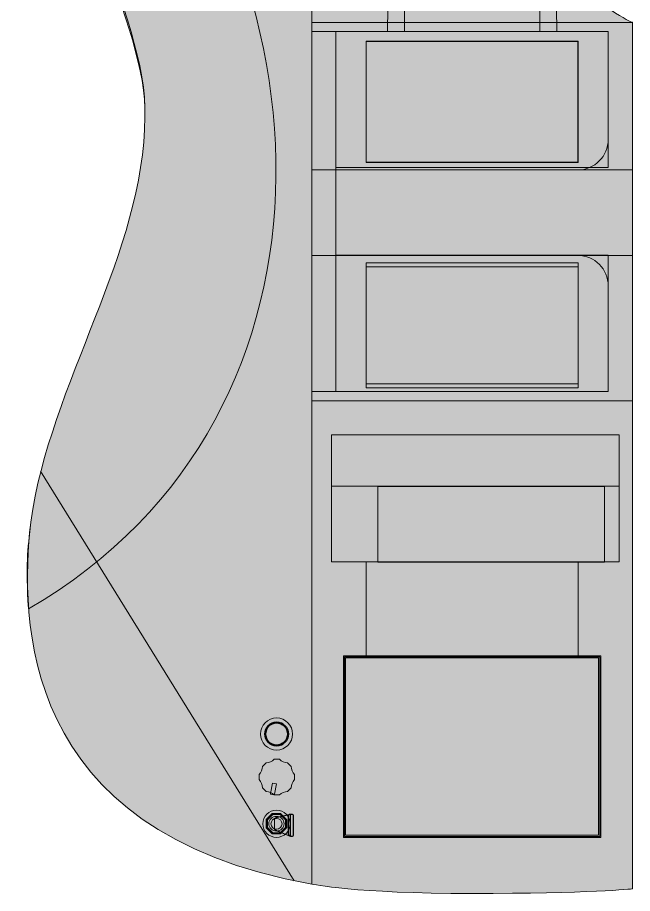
# Model space of a CAD drawing. Header units: millimetres. Extents: x -1358 to 1584, y -714 to 655.
# Drawn here: x 1333.2 to 1471.5, y 9 to 206 of the extents above; entities that cross this region are included whole.
import ezdxf

# ---------------------------------------------------------------- set-up
doc = ezdxf.new("R2010")
doc.units = ezdxf.units.MM
doc.header["$MEASUREMENT"] = 0
doc.layers.add('finished guitar', color=7, linetype='Continuous')

# ---------------------------------------------------------------- blocks, each defined once
blk = doc.blocks.new('block 4')
at = {"layer": 'finished guitar', "true_color": 0xf23005}
h = blk.add_hatch(color=20, dxfattribs=at)
h.dxf.hatch_style = 2
edge = h.paths.add_edge_path()
edge.add_spline(control_points=[(1418.42, 269.93), (1418.42, 269.93), (1446.48, 269.93), (1452.49, 269.93), (1452.49, 265.9), (1452.49, 245.03), (1452.49, 235.1), (1452.49, 225.17), (1456.5, 219.22), (1458.82, 215.87), (1462.89, 208.57), (1471.52, 204.87), (1471.52, 204.87), (1471.52, 204.87), (1471.52, 10.06), (1471.52, 10.06), (1471.52, 10.06), (1461.88, 9.02), (1435.4, 9.02), (1408.91, 9.02), (1399.39, 11.13), (1399.39, 11.13), (1399.39, 11.13), (1399.39, 235.2), (1399.39, 235.2), (1399.39, 235.2), (1404.72, 234.82), (1411.12, 240.32), (1414.02, 242.92), (1417.03, 247.51), (1418.42, 249.91), (1418.42, 254.02), (1418.42, 269.93), (1418.42, 269.93)], knot_values=[0, 0, 0, 0, 1, 1, 1, 2, 2, 2, 3, 3, 3, 4, 4, 4, 5, 5, 5, 6, 6, 6, 7, 7, 7, 8, 8, 8, 9, 9, 9, 10, 10, 10, 11, 11, 11, 11], degree=3, periodic=1)
at = {"layer": 'finished guitar', "lineweight": 0}
blk.add_open_spline([(1418.42, 269.93), (1418.42, 269.93), (1446.48, 269.93), (1452.49, 269.93), (1452.49, 265.9), (1452.49, 245.03), (1452.49, 235.1), (1452.49, 225.17), (1456.5, 219.22), (1458.82, 215.87), (1462.89, 208.57), (1471.52, 204.87), (1471.52, 204.87), (1471.52, 204.87), (1471.52, 10.06), (1471.52, 10.06), (1471.52, 10.06), (1461.88, 9.02), (1435.4, 9.02), (1408.91, 9.02), (1399.39, 11.13), (1399.39, 11.13), (1399.39, 11.13), (1399.39, 235.2), (1399.39, 235.2), (1399.39, 235.2), (1404.72, 234.82), (1411.12, 240.32), (1414.02, 242.92), (1417.03, 247.51), (1418.42, 249.91), (1418.42, 254.02), (1418.42, 269.93), (1418.42, 269.93)], degree=3, knots=[0, 0, 0, 0, 1, 1, 1, 2, 2, 2, 3, 3, 3, 4, 4, 4, 5, 5, 5, 6, 6, 6, 7, 7, 7, 8, 8, 8, 9, 9, 9, 10, 10, 10, 11, 11, 11, 11], dxfattribs=at)
blk = doc.blocks.new('block 5')
at = {"layer": 'finished guitar', "true_color": 0x6f0ead}
h = blk.add_hatch(color=204, dxfattribs=at)
h.dxf.hatch_style = 2
h.paths.add_polyline_path([(1420.22, 202.8), (1420.22, 254.55), (1450.68, 254.55), (1450.68, 202.8)])
at = {"layer": 'finished guitar', "lineweight": 0}
blk.add_lwpolyline([(1420.22, 202.8), (1420.22, 254.55), (1450.68, 254.55), (1450.68, 202.8), (1420.22, 202.8)], dxfattribs=at)
blk = doc.blocks.new('block 8')
at = {"layer": 'finished guitar', "true_color": 0xffffff}
blk.add_hatch(color=7, dxfattribs=at).paths.add_polyline_path([(1403.85, 112.14), (1403.85, 100.57), (1468.49, 100.57), (1468.49, 112.14)])
at = {"layer": 'finished guitar', "lineweight": 0}
blk.add_lwpolyline([(1403.85, 112.14), (1403.85, 100.57), (1468.49, 100.57), (1468.49, 112.14), (1403.85, 112.14)], dxfattribs=at)
blk = doc.blocks.new('block 7')
at = {"layer": 'finished guitar'}
blk.add_blockref('block 8', (0, 0), dxfattribs=at)
blk = doc.blocks.new('block 6')
at = {"layer": 'finished guitar', "true_color": 0x000033}
for points in [[(1468.49, 83.56), (1403.85, 83.56), (1403.85, 112.14), (1468.49, 112.14)], [(1411.64, 62.47), (1411.64, 83.56), (1459.27, 83.56), (1459.27, 62.47)]]:
    blk.add_hatch(color=178, dxfattribs=at).paths.add_polyline_path(points)
at = {"layer": 'finished guitar', "true_color": 0x000000}
blk.add_hatch(color=178, dxfattribs=at).paths.add_polyline_path([(1414.21, 100.5), (1465.24, 100.5), (1465.24, 83.49), (1414.21, 83.49)])
at = {"layer": 'finished guitar', "lineweight": 0}
for points in [[(1468.49, 83.56), (1403.85, 83.56), (1403.85, 112.14), (1468.49, 112.14), (1468.49, 83.56)], [(1414.21, 100.5), (1465.24, 100.5), (1465.24, 83.49), (1414.21, 83.49), (1414.21, 100.5)], [(1411.64, 62.47), (1411.64, 83.56), (1459.27, 83.56), (1459.27, 62.47), (1411.64, 62.47)]]:
    blk.add_lwpolyline(points, dxfattribs=at)
at = {"layer": 'finished guitar'}
blk.add_blockref('block 7', (0, 0), dxfattribs=at)
blk = doc.blocks.new('block 3')
at = {"layer": 'finished guitar', "true_color": 0xa81b04}
h = blk.add_hatch(color=24, dxfattribs=at)
h.dxf.hatch_style = 2
h.paths.add_polyline_path([(1399.39, 119.83), (1471.52, 119.83), (1471.52, 204.87), (1399.39, 204.87)])
at = {"layer": 'finished guitar', "lineweight": 0}
blk.add_lwpolyline([(1399.39, 119.83), (1471.52, 119.83), (1471.52, 204.87), (1399.39, 204.87), (1399.39, 119.83)], dxfattribs=at)
at = {"layer": 'finished guitar'}
for name in ['block 4', 'block 5', 'block 6']:
    blk.add_blockref(name, (0, 0), dxfattribs=at)
blk = doc.blocks.new('block 11')
at = {"layer": 'finished guitar', "true_color": 0xffffff}
blk.add_hatch(color=7, dxfattribs=at).paths.add_polyline_path([(1449.75, 536.1), (1421.17, 536.1), (1416.4, 202.8), (1454.51, 202.8)])
at = {"layer": 'finished guitar', "lineweight": 0}
blk.add_lwpolyline([(1449.75, 536.1), (1421.17, 536.1), (1416.4, 202.8), (1454.51, 202.8), (1449.75, 536.1)], dxfattribs=at)
blk = doc.blocks.new('block 10')
at = {"layer": 'finished guitar'}
blk.add_blockref('block 11', (0, 0), dxfattribs=at)
blk = doc.blocks.new('block 9')
at = {"layer": 'finished guitar'}
blk.add_blockref('block 10', (0, 0), dxfattribs=at)
blk = doc.blocks.new('block 39')
at = {"layer": 'finished guitar', "true_color": 0x031ca6}
h = blk.add_hatch(color=164, dxfattribs=at)
edge = h.paths.add_edge_path()
edge.add_spline(control_points=[(1363.07, 297.11), (1362.99, 301.19), (1363.4, 307.17), (1361.8, 307.23), (1354.19, 302.61), (1350.7, 296.53), (1346.75, 282.93), (1337.66, 241.02), (1363.09, 206.2), (1361.83, 183.62), (1361.8, 153.22), (1340.47, 123.69), (1336.17, 92.52), (1333.88, 70.83), (1333.2, 22.9), (1399.39, 11.13), (1399.39, 11.13), (1399.39, 235.2), (1399.39, 235.2), (1383.29, 235.2), (1364.15, 252.54), (1363.07, 297.11)], knot_values=[0, 0, 0, 0, 1, 1, 1, 2, 2, 2, 3, 3, 3, 4, 4, 4, 5, 5, 5, 6, 6, 6, 7, 7, 7, 7], degree=3, periodic=1)
at = {"layer": 'finished guitar', "lineweight": 0}
blk.add_open_spline([(1363.07, 297.11), (1362.99, 301.19), (1363.4, 307.17), (1361.8, 307.23), (1354.19, 302.61), (1350.7, 296.53), (1346.75, 282.93), (1337.66, 241.02), (1363.09, 206.2), (1361.83, 183.62), (1361.8, 153.22), (1340.47, 123.69), (1336.17, 92.52), (1333.88, 70.83), (1333.2, 22.9), (1399.39, 11.13), (1399.39, 11.13), (1399.39, 235.2), (1399.39, 235.2), (1383.29, 235.2), (1364.15, 252.54), (1363.07, 297.11)], degree=3, knots=[0, 0, 0, 0, 1, 1, 1, 2, 2, 2, 3, 3, 3, 4, 4, 4, 5, 5, 5, 6, 6, 6, 7, 7, 7, 7], dxfattribs=at)
blk = doc.blocks.new('block 38')
at = {"layer": 'finished guitar'}
blk.add_blockref('block 39', (0, 0), dxfattribs=at)
blk = doc.blocks.new('block 42')
at = {"layer": 'finished guitar', "true_color": 0x031ca6}
h = blk.add_hatch(color=164, dxfattribs=at)
edge = h.paths.add_edge_path()
edge.add_spline(control_points=[(1466.07, 121.87), (1466.07, 121.87), (1404.83, 121.87), (1404.83, 121.87), (1404.83, 121.87), (1404.83, 152.49), (1404.83, 152.49), (1404.83, 152.49), (1459.22, 152.49), (1459.22, 152.49), (1463.01, 152.49), (1466.07, 149.42), (1466.07, 145.64), (1466.07, 145.64), (1466.07, 121.87), (1466.07, 121.87)], knot_values=[0, 0, 0, 0, 1, 1, 1, 2, 2, 2, 3, 3, 3, 4, 4, 4, 5, 5, 5, 5], degree=3, periodic=1)
at = {"layer": 'finished guitar', "true_color": 0xe5c507}
blk.add_hatch(color=52, dxfattribs=at).paths.add_polyline_path([(1411.64, 149.9), (1459.27, 149.9), (1459.27, 122.69), (1411.64, 122.69)])
at = {"layer": 'finished guitar', "lineweight": 0}
blk.add_lwpolyline([(1411.64, 149.9), (1459.27, 149.9), (1459.27, 122.69), (1411.64, 122.69), (1411.64, 149.9)], dxfattribs=at)
blk.add_open_spline([(1466.07, 121.87), (1466.07, 121.87), (1404.83, 121.87), (1404.83, 121.87), (1404.83, 121.87), (1404.83, 152.49), (1404.83, 152.49), (1404.83, 152.49), (1459.22, 152.49), (1459.22, 152.49), (1463.01, 152.49), (1466.07, 149.42), (1466.07, 145.64), (1466.07, 145.64), (1466.07, 121.87), (1466.07, 121.87)], degree=3, knots=[0, 0, 0, 0, 1, 1, 1, 2, 2, 2, 3, 3, 3, 4, 4, 4, 5, 5, 5, 5], dxfattribs=at)
blk = doc.blocks.new('block 43')
at = {"layer": 'finished guitar', "true_color": 0x031ca6}
h = blk.add_hatch(color=164, dxfattribs=at)
edge = h.paths.add_edge_path()
edge.add_spline(control_points=[(1459.17, 171.7), (1459.17, 171.7), (1404.83, 171.7), (1404.83, 171.7), (1404.83, 171.7), (1404.83, 202.8), (1404.83, 202.8), (1404.83, 202.8), (1466.07, 202.8), (1466.07, 202.8), (1466.07, 202.8), (1466.07, 178.6), (1466.07, 178.6), (1466.07, 174.79), (1462.98, 171.7), (1459.17, 171.7)], knot_values=[0, 0, 0, 0, 1, 1, 1, 2, 2, 2, 3, 3, 3, 4, 4, 4, 5, 5, 5, 5], degree=3, periodic=1)
at = {"layer": 'finished guitar', "true_color": 0xe5c507}
blk.add_hatch(color=52, dxfattribs=at).paths.add_polyline_path([(1411.64, 200.61), (1459.27, 200.61), (1459.27, 173.4), (1411.64, 173.4)])
at = {"layer": 'finished guitar', "lineweight": 0}
blk.add_lwpolyline([(1411.64, 200.61), (1459.27, 200.61), (1459.27, 173.4), (1411.64, 173.4), (1411.64, 200.61)], dxfattribs=at)
blk.add_open_spline([(1459.17, 171.7), (1459.17, 171.7), (1404.83, 171.7), (1404.83, 171.7), (1404.83, 171.7), (1404.83, 202.8), (1404.83, 202.8), (1404.83, 202.8), (1466.07, 202.8), (1466.07, 202.8), (1466.07, 202.8), (1466.07, 178.6), (1466.07, 178.6), (1466.07, 174.79), (1462.98, 171.7), (1459.17, 171.7)], degree=3, knots=[0, 0, 0, 0, 1, 1, 1, 2, 2, 2, 3, 3, 3, 4, 4, 4, 5, 5, 5, 5], dxfattribs=at)
blk = doc.blocks.new('block 41')
at = {"layer": 'finished guitar', "true_color": 0x031ca6}
blk.add_hatch(color=164, dxfattribs=at).paths.add_polyline_path([(1404.83, 121.87), (1399.39, 121.87), (1399.39, 202.8), (1404.83, 202.8)])
at = {"layer": 'finished guitar', "lineweight": 0}
blk.add_lwpolyline([(1404.83, 121.87), (1399.39, 121.87), (1399.39, 202.8), (1404.83, 202.8), (1404.83, 121.87)], dxfattribs=at)
at = {"layer": 'finished guitar'}
for name in ['block 43', 'block 42']:
    blk.add_blockref(name, (0, 0), dxfattribs=at)
blk = doc.blocks.new('block 40')
at = {"layer": 'finished guitar', "true_color": 0xf23005}
blk.add_hatch(color=20, dxfattribs=at).paths.add_polyline_path([(1471.52, 152.49), (1399.39, 152.49), (1399.39, 171.7), (1471.52, 171.7)])
at = {"layer": 'finished guitar', "lineweight": 0}
blk.add_lwpolyline([(1471.52, 152.49), (1399.39, 152.49), (1399.39, 171.7), (1471.52, 171.7), (1471.52, 152.49)], dxfattribs=at)
at = {"layer": 'finished guitar'}
blk.add_blockref('block 41', (0, 0), dxfattribs=at)
blk = doc.blocks.new('block 45')
at = {"layer": 'finished guitar', "true_color": 0x191919}
h = blk.add_hatch(color=179, dxfattribs=at)
edge = h.paths.add_edge_path()
edge.add_spline(control_points=[(1392.12, 39.19), (1392.12, 39.19), (1390.96, 39.19), (1390.96, 39.19), (1390.47, 38.7), (1389.81, 38.43), (1389.12, 38.43), (1389.12, 38.43), (1388.3, 37.61), (1388.3, 37.61), (1388.3, 36.92), (1388.03, 36.26), (1387.54, 35.78), (1387.54, 35.78), (1387.54, 34.62), (1387.54, 34.62), (1388.03, 34.13), (1388.3, 33.47), (1388.3, 32.78), (1388.3, 32.78), (1389.12, 31.96), (1389.12, 31.96), (1389.81, 31.96), (1390.47, 31.69), (1390.96, 31.2), (1390.96, 31.2), (1392.12, 31.2), (1392.12, 31.2), (1392.6, 31.69), (1393.26, 31.96), (1393.95, 31.96), (1393.95, 31.96), (1394.77, 32.78), (1394.77, 32.78), (1394.77, 33.47), (1395.04, 34.13), (1395.53, 34.62), (1395.53, 34.62), (1395.53, 35.78), (1395.53, 35.78), (1395.04, 36.26), (1394.77, 36.92), (1394.77, 37.61), (1394.77, 37.61), (1393.95, 38.43), (1393.95, 38.43), (1393.26, 38.43), (1392.6, 38.7), (1392.12, 39.19)], knot_values=[0, 0, 0, 0, 1, 1, 1, 2, 2, 2, 3, 3, 3, 4, 4, 4, 5, 5, 5, 6, 6, 6, 7, 7, 7, 8, 8, 8, 9, 9, 9, 10, 10, 10, 11, 11, 11, 12, 12, 12, 13, 13, 13, 14, 14, 14, 15, 15, 15, 16, 16, 16, 16], degree=3, periodic=1)
at = {"layer": 'finished guitar', "true_color": 0x000000}
h = blk.add_hatch(color=178, dxfattribs=at)
edge = h.paths.add_edge_path()
edge.add_spline(control_points=[(1390.58, 33.85), (1390.58, 33.85), (1390.1, 31.51), (1390.1, 31.51), (1390.08, 31.45), (1390.12, 31.39), (1390.18, 31.38), (1390.18, 31.38), (1390.86, 31.24), (1390.86, 31.24), (1390.92, 31.23), (1390.97, 31.26), (1390.99, 31.32), (1390.99, 31.32), (1391.47, 33.67), (1391.47, 33.67), (1391.47, 33.67), (1390.58, 33.85), (1390.58, 33.85)], knot_values=[0, 0, 0, 0, 1, 1, 1, 2, 2, 2, 3, 3, 3, 4, 4, 4, 5, 5, 5, 6, 6, 6, 6], degree=3, periodic=1)
at = {"layer": 'finished guitar', "lineweight": 0}
for points, knots in [([(1392.12, 39.19), (1392.12, 39.19), (1390.96, 39.19), (1390.96, 39.19), (1390.47, 38.7), (1389.81, 38.43), (1389.12, 38.43), (1389.12, 38.43), (1388.3, 37.61), (1388.3, 37.61), (1388.3, 36.92), (1388.03, 36.26), (1387.54, 35.78), (1387.54, 35.78), (1387.54, 34.62), (1387.54, 34.62), (1388.03, 34.13), (1388.3, 33.47), (1388.3, 32.78), (1388.3, 32.78), (1389.12, 31.96), (1389.12, 31.96), (1389.81, 31.96), (1390.47, 31.69), (1390.96, 31.2), (1390.96, 31.2), (1392.12, 31.2), (1392.12, 31.2), (1392.6, 31.69), (1393.26, 31.96), (1393.95, 31.96), (1393.95, 31.96), (1394.77, 32.78), (1394.77, 32.78), (1394.77, 33.47), (1395.04, 34.13), (1395.53, 34.62), (1395.53, 34.62), (1395.53, 35.78), (1395.53, 35.78), (1395.04, 36.26), (1394.77, 36.92), (1394.77, 37.61), (1394.77, 37.61), (1393.95, 38.43), (1393.95, 38.43), (1393.26, 38.43), (1392.6, 38.7), (1392.12, 39.19)], [0, 0, 0, 0, 1, 1, 1, 2, 2, 2, 3, 3, 3, 4, 4, 4, 5, 5, 5, 6, 6, 6, 7, 7, 7, 8, 8, 8, 9, 9, 9, 10, 10, 10, 11, 11, 11, 12, 12, 12, 13, 13, 13, 14, 14, 14, 15, 15, 15, 16, 16, 16, 16]), ([(1390.58, 33.85), (1390.58, 33.85), (1390.1, 31.51), (1390.1, 31.51), (1390.08, 31.45), (1390.12, 31.39), (1390.18, 31.38), (1390.18, 31.38), (1390.86, 31.24), (1390.86, 31.24), (1390.92, 31.23), (1390.97, 31.26), (1390.99, 31.32), (1390.99, 31.32), (1391.47, 33.67), (1391.47, 33.67), (1391.47, 33.67), (1390.58, 33.85), (1390.58, 33.85)], [0, 0, 0, 0, 1, 1, 1, 2, 2, 2, 3, 3, 3, 4, 4, 4, 5, 5, 5, 6, 6, 6, 6])]:
    blk.add_open_spline(points, degree=3, knots=knots, dxfattribs=at)
blk = doc.blocks.new('block 46')
at = {"layer": 'finished guitar', "true_color": 0x191919}
h = blk.add_hatch(color=179, dxfattribs=at)
edge = h.paths.add_edge_path()
edge.add_spline(control_points=[(1387.86, 44.88), (1387.86, 42.89), (1389.48, 41.27), (1391.47, 41.27), (1393.47, 41.27), (1395.08, 42.89), (1395.08, 44.88), (1395.08, 46.87), (1393.47, 48.49), (1391.47, 48.49), (1389.48, 48.49), (1387.86, 46.87), (1387.86, 44.88)], knot_values=[0, 0, 0, 0, 1, 1, 1, 2, 2, 2, 3, 3, 3, 4, 4, 4, 4], degree=3, periodic=1)
h = blk.add_hatch(color=179, dxfattribs=at)
edge = h.paths.add_edge_path()
edge.add_spline(control_points=[(1388.91, 44.88), (1388.91, 43.46), (1390.06, 42.32), (1391.47, 42.32), (1392.89, 42.32), (1394.04, 43.46), (1394.04, 44.88), (1394.04, 46.3), (1392.89, 47.45), (1391.47, 47.45), (1390.06, 47.45), (1388.91, 46.3), (1388.91, 44.88)], knot_values=[0, 0, 0, 0, 1, 1, 1, 2, 2, 2, 3, 3, 3, 4, 4, 4, 4], degree=3, periodic=1)
at = {"layer": 'finished guitar', "lineweight": 0}
blk.add_open_spline([(1387.86, 44.88), (1387.86, 42.89), (1389.48, 41.27), (1391.47, 41.27), (1393.47, 41.27), (1395.08, 42.89), (1395.08, 44.88), (1395.08, 46.87), (1393.47, 48.49), (1391.47, 48.49), (1389.48, 48.49), (1387.86, 46.87), (1387.86, 44.88)], degree=3, knots=[0, 0, 0, 0, 1, 1, 1, 2, 2, 2, 3, 3, 3, 4, 4, 4, 4], dxfattribs=at)
at = {"layer": 'finished guitar', "color": 7, "lineweight": 50, "true_color": 0xffffff}
blk.add_open_spline([(1388.91, 44.88), (1388.91, 43.46), (1390.06, 42.32), (1391.47, 42.32), (1392.89, 42.32), (1394.04, 43.46), (1394.04, 44.88), (1394.04, 46.3), (1392.89, 47.45), (1391.47, 47.45), (1390.06, 47.45), (1388.91, 46.3), (1388.91, 44.88)], degree=3, knots=[0, 0, 0, 0, 1, 1, 1, 2, 2, 2, 3, 3, 3, 4, 4, 4, 4], dxfattribs=at)
blk = doc.blocks.new('block 48')
at = {"layer": 'finished guitar', "true_color": 0xffffff}
h = blk.add_hatch(color=7, dxfattribs=at)
h.dxf.hatch_style = 2
h.paths.add_polyline_path([(1392.39, 27.01), (1392.3, 27.01), (1390.6, 27.01), (1390.5, 27.01), (1390.43, 26.94), (1389.23, 25.74), (1389.16, 25.66), (1389.16, 25.57), (1389.16, 23.87), (1389.16, 23.77), (1389.23, 23.7), (1390.43, 22.5), (1390.5, 22.43), (1390.6, 22.43), (1392.3, 22.43), (1392.39, 22.43), (1392.46, 22.5), (1393.66, 23.7), (1393.74, 23.77), (1393.74, 23.87), (1393.74, 25.57), (1393.74, 25.66), (1393.66, 25.74), (1392.46, 26.94)])
h.paths.add_polyline_path([(1392.3, 26.77), (1393.5, 25.57), (1393.5, 23.87), (1392.3, 22.67), (1390.6, 22.67), (1389.4, 23.87), (1389.4, 25.57), (1390.6, 26.77)])
at = {"layer": 'finished guitar', "true_color": 0xcc0000}
blk.add_hatch(color=12, dxfattribs=at).paths.add_polyline_path([(1390.55, 22.55), (1389.28, 23.82), (1389.28, 25.61), (1390.55, 26.89), (1392.34, 26.89), (1393.62, 25.61), (1393.62, 23.82), (1392.34, 22.55)])
at = {"layer": 'finished guitar', "lineweight": 0}
for points in [[(1392.39, 27.01), (1392.3, 27.01), (1390.6, 27.01), (1390.5, 27.01), (1390.43, 26.94), (1389.23, 25.74), (1389.16, 25.66), (1389.16, 25.57), (1389.16, 23.87), (1389.16, 23.77), (1389.23, 23.7), (1390.43, 22.5), (1390.5, 22.43), (1390.6, 22.43), (1392.3, 22.43), (1392.39, 22.43), (1392.46, 22.5), (1393.66, 23.7), (1393.74, 23.77), (1393.74, 23.87), (1393.74, 25.57), (1393.74, 25.66), (1393.66, 25.74), (1392.46, 26.94), (1392.39, 27.01), (1392.39, 27.01)], [(1390.55, 22.55), (1389.28, 23.82), (1389.28, 25.61), (1390.55, 26.89), (1392.34, 26.89), (1393.62, 25.61), (1393.62, 23.82), (1392.34, 22.55), (1390.55, 22.55)], [(1392.3, 26.77), (1393.5, 25.57), (1393.5, 23.87), (1392.3, 22.67), (1390.6, 22.67), (1389.4, 23.87), (1389.4, 25.57), (1390.6, 26.77), (1392.3, 26.77)]]:
    blk.add_lwpolyline(points, dxfattribs=at)
blk = doc.blocks.new('block 49')
at = {"layer": 'finished guitar', "true_color": 0xffffff}
h = blk.add_hatch(color=7, dxfattribs=at)
h.dxf.hatch_style = 2
edge = h.paths.add_edge_path()
edge.add_spline(control_points=[(1394.57, 26.88), (1394.57, 26.88), (1391.69, 26.16), (1391.69, 26.16), (1391.37, 26.1), (1390.97, 26), (1390.97, 25.68), (1390.97, 25.68), (1390.97, 23.76), (1390.97, 23.76), (1390.97, 23.28), (1391.33, 23.18), (1391.69, 23.04), (1391.69, 23.04), (1394.57, 21.84), (1394.57, 21.84), (1394.57, 21.84), (1394.57, 26.88), (1394.57, 26.88), (1394.57, 26.88), (1394.57, 26.88), (1394.57, 26.88)], knot_values=[0, 0, 0, 0, 1, 1, 1, 2, 2, 2, 3, 3, 3, 4, 4, 4, 5, 5, 5, 6, 6, 6, 7, 7, 7, 7], degree=3, periodic=1)
edge = h.paths.add_edge_path()
edge.add_spline(control_points=[(1394.51, 26.8), (1394.51, 26.8), (1394.51, 21.93), (1394.51, 21.93), (1394.51, 21.93), (1391.71, 23.09), (1391.71, 23.09), (1391.67, 23.11), (1391.64, 23.12), (1391.6, 23.14), (1391.29, 23.26), (1391.03, 23.37), (1391.03, 23.76), (1391.03, 23.76), (1391.03, 25.68), (1391.03, 25.68), (1391.03, 25.89), (1391.23, 26.02), (1391.7, 26.1), (1391.7, 26.1), (1394.51, 26.8), (1394.51, 26.8)], knot_values=[0, 0, 0, 0, 0.352778, 0.352778, 0.352778, 0.705556, 0.705556, 0.705556, 1.058333, 1.058333, 1.058333, 1.411111, 1.411111, 1.411111, 1.763889, 1.763889, 1.763889, 2.116667, 2.116667, 2.116667, 2.469444, 2.469444, 2.469444, 2.469444], degree=3, periodic=0)
edge.add_line((1394.51, 26.8), (1394.51, 26.8))
at = {"layer": 'finished guitar', "true_color": 0x333333}
h = blk.add_hatch(color=250, dxfattribs=at)
edge = h.paths.add_edge_path()
edge.add_spline(control_points=[(1391.7, 23.06), (1391.7, 23.06), (1391.59, 23.11), (1391.59, 23.11), (1391.27, 23.24), (1391, 23.35), (1391, 23.76), (1391, 23.76), (1391, 25.68), (1391, 25.68), (1391, 25.97), (1391.37, 26.07), (1391.69, 26.13), (1391.69, 26.13), (1394.54, 26.84), (1394.54, 26.84), (1394.54, 26.84), (1394.54, 21.88), (1394.54, 21.88), (1394.54, 21.88), (1391.7, 23.06), (1391.7, 23.06)], knot_values=[0, 0, 0, 0, 1, 1, 1, 2, 2, 2, 3, 3, 3, 4, 4, 4, 5, 5, 5, 6, 6, 6, 7, 7, 7, 7], degree=3, periodic=1)
at = {"layer": 'finished guitar', "lineweight": 0}
for points in [[(1394.57, 26.88), (1394.57, 26.88), (1391.69, 26.16), (1391.69, 26.16), (1391.37, 26.1), (1390.97, 26), (1390.97, 25.68), (1390.97, 25.68), (1390.97, 23.76), (1390.97, 23.76), (1390.97, 23.28), (1391.33, 23.18), (1391.69, 23.04), (1391.69, 23.04), (1394.57, 21.84), (1394.57, 21.84), (1394.57, 21.84), (1394.57, 26.88), (1394.57, 26.88), (1394.57, 26.88), (1394.57, 26.88), (1394.57, 26.88)], [(1391.7, 23.06), (1391.7, 23.06), (1391.59, 23.11), (1391.59, 23.11), (1391.27, 23.24), (1391, 23.35), (1391, 23.76), (1391, 23.76), (1391, 25.68), (1391, 25.68), (1391, 25.97), (1391.37, 26.07), (1391.69, 26.13), (1391.69, 26.13), (1394.54, 26.84), (1394.54, 26.84), (1394.54, 26.84), (1394.54, 21.88), (1394.54, 21.88), (1394.54, 21.88), (1391.7, 23.06), (1391.7, 23.06)], [(1394.51, 26.8), (1394.51, 26.8), (1394.51, 21.93), (1394.51, 21.93), (1394.51, 21.93), (1391.71, 23.09), (1391.71, 23.09), (1391.67, 23.11), (1391.64, 23.12), (1391.6, 23.14), (1391.29, 23.26), (1391.03, 23.37), (1391.03, 23.76), (1391.03, 23.76), (1391.03, 25.68), (1391.03, 25.68), (1391.03, 25.89), (1391.23, 26.02), (1391.7, 26.1), (1391.7, 26.1), (1394.51, 26.8), (1394.51, 26.8)]]:
    blk.add_open_spline(points, degree=3, knots=[0, 0, 0, 0, 1, 1, 1, 2, 2, 2, 3, 3, 3, 4, 4, 4, 5, 5, 5, 6, 6, 6, 7, 7, 7, 7], dxfattribs=at)
blk = doc.blocks.new('block 50')
at = {"layer": 'finished guitar', "true_color": 0xffffff}
h = blk.add_hatch(color=7, dxfattribs=at)
h.dxf.hatch_style = 2
edge = h.paths.add_edge_path()
edge.add_spline(control_points=[(1394.52, 26.87), (1394.28, 26.87), (1394.09, 26.68), (1394.09, 26.44), (1394.09, 26.44), (1394.09, 22.4), (1394.09, 22.4), (1394.09, 22.09), (1394.34, 21.84), (1394.65, 21.84), (1394.65, 21.84), (1394.65, 21.84), (1394.65, 21.84), (1394.65, 21.84), (1395.04, 21.85), (1395.04, 21.85), (1395.18, 21.85), (1395.29, 21.96), (1395.29, 22.1), (1395.29, 22.1), (1395.29, 26.62), (1395.29, 26.62), (1395.29, 26.75), (1395.18, 26.87), (1395.04, 26.87), (1395.04, 26.87), (1394.52, 26.87), (1394.52, 26.87), (1394.52, 26.87), (1394.52, 26.87), (1394.52, 26.87), (1394.52, 26.87), (1394.52, 26.87), (1394.52, 26.87)], knot_values=[0, 0, 0, 0, 1, 1, 1, 2, 2, 2, 3, 3, 3, 4, 4, 4, 5, 5, 5, 6, 6, 6, 7, 7, 7, 8, 8, 8, 9, 9, 9, 10, 10, 10, 11, 11, 11, 11], degree=3, periodic=1)
edge = h.paths.add_edge_path()
edge.add_spline(control_points=[(1394.52, 26.87), (1394.52, 26.87), (1394.52, 26.81), (1394.52, 26.81), (1394.52, 26.81), (1395.04, 26.81), (1395.04, 26.81), (1395.15, 26.81), (1395.23, 26.72), (1395.23, 26.62), (1395.23, 26.62), (1395.23, 22.1), (1395.23, 22.1), (1395.23, 21.99), (1395.15, 21.91), (1395.04, 21.91), (1395.04, 21.91), (1394.65, 21.9), (1394.65, 21.9), (1394.37, 21.9), (1394.15, 22.13), (1394.15, 22.4), (1394.15, 22.4), (1394.15, 26.44), (1394.15, 26.44), (1394.15, 26.65), (1394.31, 26.81), (1394.52, 26.81), (1394.52, 26.81), (1394.52, 26.87), (1394.52, 26.87)], knot_values=[0, 0, 0, 0, 0.352778, 0.352778, 0.352778, 0.705556, 0.705556, 0.705556, 1.058333, 1.058333, 1.058333, 1.411111, 1.411111, 1.411111, 1.763889, 1.763889, 1.763889, 2.116667, 2.116667, 2.116667, 2.469444, 2.469444, 2.469444, 2.822222, 2.822222, 2.822222, 3.175, 3.175, 3.175, 3.527778, 3.527778, 3.527778, 3.527778], degree=3, periodic=0)
edge.add_line((1394.52, 26.87), (1394.52, 26.87))
at = {"layer": 'finished guitar', "true_color": 0x262626}
h = blk.add_hatch(color=179, dxfattribs=at)
edge = h.paths.add_edge_path()
edge.add_spline(control_points=[(1394.65, 21.87), (1394.35, 21.87), (1394.12, 22.11), (1394.12, 22.4), (1394.12, 22.4), (1394.12, 26.44), (1394.12, 26.44), (1394.12, 26.66), (1394.3, 26.84), (1394.52, 26.84), (1394.52, 26.84), (1395.04, 26.84), (1395.04, 26.84), (1395.16, 26.84), (1395.26, 26.74), (1395.26, 26.62), (1395.26, 26.62), (1395.26, 22.1), (1395.26, 22.1), (1395.26, 21.98), (1395.16, 21.88), (1395.04, 21.88), (1395.04, 21.88), (1394.65, 21.87), (1394.65, 21.87)], knot_values=[0, 0, 0, 0, 1, 1, 1, 2, 2, 2, 3, 3, 3, 4, 4, 4, 5, 5, 5, 6, 6, 6, 7, 7, 7, 8, 8, 8, 8], degree=3, periodic=1)
at = {"layer": 'finished guitar', "lineweight": 0}
for points, knots in [([(1394.52, 26.87), (1394.28, 26.87), (1394.09, 26.68), (1394.09, 26.44), (1394.09, 26.44), (1394.09, 22.4), (1394.09, 22.4), (1394.09, 22.09), (1394.34, 21.84), (1394.65, 21.84), (1394.65, 21.84), (1394.65, 21.84), (1394.65, 21.84), (1394.65, 21.84), (1395.04, 21.85), (1395.04, 21.85), (1395.18, 21.85), (1395.29, 21.96), (1395.29, 22.1), (1395.29, 22.1), (1395.29, 26.62), (1395.29, 26.62), (1395.29, 26.75), (1395.18, 26.87), (1395.04, 26.87), (1395.04, 26.87), (1394.52, 26.87), (1394.52, 26.87), (1394.52, 26.87), (1394.52, 26.87), (1394.52, 26.87), (1394.52, 26.87), (1394.52, 26.87), (1394.52, 26.87)], [0, 0, 0, 0, 1, 1, 1, 2, 2, 2, 3, 3, 3, 4, 4, 4, 5, 5, 5, 6, 6, 6, 7, 7, 7, 8, 8, 8, 9, 9, 9, 10, 10, 10, 11, 11, 11, 11]), ([(1394.65, 21.87), (1394.35, 21.87), (1394.12, 22.11), (1394.12, 22.4), (1394.12, 22.4), (1394.12, 26.44), (1394.12, 26.44), (1394.12, 26.66), (1394.3, 26.84), (1394.52, 26.84), (1394.52, 26.84), (1395.04, 26.84), (1395.04, 26.84), (1395.16, 26.84), (1395.26, 26.74), (1395.26, 26.62), (1395.26, 26.62), (1395.26, 22.1), (1395.26, 22.1), (1395.26, 21.98), (1395.16, 21.88), (1395.04, 21.88), (1395.04, 21.88), (1394.65, 21.87), (1394.65, 21.87)], [0, 0, 0, 0, 1, 1, 1, 2, 2, 2, 3, 3, 3, 4, 4, 4, 5, 5, 5, 6, 6, 6, 7, 7, 7, 8, 8, 8, 8]), ([(1394.52, 26.87), (1394.52, 26.87), (1394.52, 26.81), (1394.52, 26.81), (1394.52, 26.81), (1395.04, 26.81), (1395.04, 26.81), (1395.15, 26.81), (1395.23, 26.72), (1395.23, 26.62), (1395.23, 26.62), (1395.23, 22.1), (1395.23, 22.1), (1395.23, 21.99), (1395.15, 21.91), (1395.04, 21.91), (1395.04, 21.91), (1394.65, 21.9), (1394.65, 21.9), (1394.37, 21.9), (1394.15, 22.13), (1394.15, 22.4), (1394.15, 22.4), (1394.15, 26.44), (1394.15, 26.44), (1394.15, 26.65), (1394.31, 26.81), (1394.52, 26.81), (1394.52, 26.81), (1394.52, 26.87), (1394.52, 26.87)], [0, 0, 0, 0, 1, 1, 1, 2, 2, 2, 3, 3, 3, 4, 4, 4, 5, 5, 5, 6, 6, 6, 7, 7, 7, 8, 8, 8, 9, 9, 9, 10, 10, 10, 10])]:
    blk.add_open_spline(points, degree=3, knots=knots, dxfattribs=at)
blk = doc.blocks.new('block 47')
at = {"layer": 'finished guitar', "true_color": 0x191919}
h = blk.add_hatch(color=179, dxfattribs=at)
edge = h.paths.add_edge_path()
edge.add_spline(control_points=[(1388.39, 24.7), (1388.39, 23.01), (1389.76, 21.64), (1391.45, 21.64), (1393.13, 21.64), (1394.5, 23.01), (1394.5, 24.7), (1394.5, 26.39), (1393.13, 27.76), (1391.45, 27.76), (1389.76, 27.76), (1388.39, 26.39), (1388.39, 24.7)], knot_values=[0, 0, 0, 0, 1, 1, 1, 2, 2, 2, 3, 3, 3, 4, 4, 4, 4], degree=3, periodic=1)
at = {"layer": 'finished guitar', "true_color": 0xffffff}
h = blk.add_hatch(color=7, dxfattribs=at)
edge = h.paths.add_edge_path()
edge.add_spline(control_points=[(1389.72, 24.7), (1389.72, 23.78), (1390.49, 23.04), (1391.45, 23.04), (1392.4, 23.04), (1393.17, 23.78), (1393.17, 24.7), (1393.17, 25.62), (1392.4, 26.36), (1391.45, 26.36), (1390.49, 26.36), (1389.72, 25.62), (1389.72, 24.7)], knot_values=[0, 0, 0, 0, 1, 1, 1, 2, 2, 2, 3, 3, 3, 4, 4, 4, 4], degree=3, periodic=1)
at = {"layer": 'finished guitar', "true_color": 0x333333}
h = blk.add_hatch(color=250, dxfattribs=at)
edge = h.paths.add_edge_path()
edge.add_spline(control_points=[(1390.2, 24.7), (1390.2, 24.04), (1390.76, 23.5), (1391.45, 23.5), (1392.13, 23.5), (1392.69, 24.04), (1392.69, 24.7), (1392.69, 25.36), (1392.13, 25.9), (1391.45, 25.9), (1390.76, 25.9), (1390.2, 25.36), (1390.2, 24.7)], knot_values=[0, 0, 0, 0, 1, 1, 1, 2, 2, 2, 3, 3, 3, 4, 4, 4, 4], degree=3, periodic=1)
at = {"layer": 'finished guitar', "lineweight": 0}
for points in [[(1388.39, 24.7), (1388.39, 23.01), (1389.76, 21.64), (1391.45, 21.64), (1393.13, 21.64), (1394.5, 23.01), (1394.5, 24.7), (1394.5, 26.39), (1393.13, 27.76), (1391.45, 27.76), (1389.76, 27.76), (1388.39, 26.39), (1388.39, 24.7)], [(1389.72, 24.7), (1389.72, 23.78), (1390.49, 23.04), (1391.45, 23.04), (1392.4, 23.04), (1393.17, 23.78), (1393.17, 24.7), (1393.17, 25.62), (1392.4, 26.36), (1391.45, 26.36), (1390.49, 26.36), (1389.72, 25.62), (1389.72, 24.7)], [(1390.2, 24.7), (1390.2, 24.04), (1390.76, 23.5), (1391.45, 23.5), (1392.13, 23.5), (1392.69, 24.04), (1392.69, 24.7), (1392.69, 25.36), (1392.13, 25.9), (1391.45, 25.9), (1390.76, 25.9), (1390.2, 25.36), (1390.2, 24.7)]]:
    blk.add_open_spline(points, degree=3, knots=[0, 0, 0, 0, 1, 1, 1, 2, 2, 2, 3, 3, 3, 4, 4, 4, 4], dxfattribs=at)
at = {"layer": 'finished guitar'}
for name in ['block 48', 'block 49', 'block 50']:
    blk.add_blockref(name, (0, 0), dxfattribs=at)
blk = doc.blocks.new('block 44')
at = {"layer": 'finished guitar'}
for name in ['block 46', 'block 45', 'block 47']:
    blk.add_blockref(name, (0, 0), dxfattribs=at)
blk = doc.blocks.new('block 37')
at = {"layer": 'finished guitar', "true_color": 0xf13005}
h = blk.add_hatch(color=20, dxfattribs=at)
edge = h.paths.add_edge_path()
edge.add_spline(control_points=[(1345.55, 276.05), (1340.29, 234.84), (1362.97, 204.2), (1361.83, 183.62), (1361.8, 153.22), (1340.47, 123.69), (1336.17, 92.52), (1335.48, 86), (1335.03, 83.18), (1335.66, 73.02), (1411.64, 116.94), (1404.83, 220.64), (1345.55, 276.05)], knot_values=[0, 0, 0, 0, 1, 1, 1, 2, 2, 2, 3, 3, 3, 4, 4, 4, 4], degree=3, periodic=1)
at = {"layer": 'finished guitar', "color": 7, "lineweight": 13, "true_color": 0xffffff}
blk.add_lwpolyline([(1338.37, 104.01), (1395.42, 11.9)], dxfattribs=at)
at = {"layer": 'finished guitar', "lineweight": 0}
blk.add_open_spline([(1345.55, 276.05), (1340.29, 234.84), (1362.97, 204.2), (1361.83, 183.62), (1361.8, 153.22), (1340.47, 123.69), (1336.17, 92.52), (1335.48, 86), (1335.03, 83.18), (1335.66, 73.02), (1411.64, 116.94), (1404.83, 220.64), (1345.55, 276.05)], degree=3, knots=[0, 0, 0, 0, 1, 1, 1, 2, 2, 2, 3, 3, 3, 4, 4, 4, 4], dxfattribs=at)
at = {"layer": 'finished guitar'}
for name in ['block 38', 'block 40', 'block 44']:
    blk.add_blockref(name, (0, 0), dxfattribs=at)
blk = doc.blocks.new('block 77')
at = {"layer": 'finished guitar', "true_color": 0x000033}
h = blk.add_hatch(color=178, dxfattribs=at)
h.dxf.hatch_style = 2
h.paths.add_polyline_path([(1464.37, 62.47), (1406.53, 62.47), (1406.53, 21.64), (1464.37, 21.64)])
h.paths.add_polyline_path([(1463.91, 62.01), (1463.91, 22.1), (1407, 22.1), (1407, 62.01)])
h = blk.add_hatch(color=178, dxfattribs=at)
h.dxf.hatch_style = 2
h.paths.add_polyline_path([(1406.77, 21.87), (1406.77, 62.24), (1464.14, 62.24), (1464.14, 21.87)])
at = {"layer": 'finished guitar', "lineweight": 0}
for points in [[(1464.37, 62.47), (1406.53, 62.47), (1406.53, 21.64), (1464.37, 21.64), (1464.37, 62.47), (1464.37, 62.47)], [(1406.77, 21.87), (1406.77, 62.24), (1464.14, 62.24), (1464.14, 21.87), (1406.77, 21.87)], [(1463.91, 62.01), (1463.91, 22.1), (1407, 22.1), (1407, 62.01), (1463.91, 62.01)]]:
    blk.add_lwpolyline(points, dxfattribs=at)
blk = doc.blocks.new('block 78')
at = {"layer": 'finished guitar', "true_color": 0xa81b04}
h = blk.add_hatch(color=24, dxfattribs=at)
h.dxf.hatch_style = 2
h.paths.add_polyline_path([(1399.39, 204.87), (1471.52, 204.87), (1471.52, 119.83), (1399.39, 119.83)])
h.paths.add_polyline_path([(1459.27, 150.8), (1411.64, 150.8), (1411.64, 123.59), (1459.27, 123.59)])
h.paths.add_polyline_path([(1459.27, 200.66), (1411.64, 200.66), (1411.64, 173.45), (1459.27, 173.45)])
at = {"layer": 'finished guitar', "true_color": 0x191919}
h = blk.add_hatch(color=179, dxfattribs=at)
h.paths.add_polyline_path([(1466.04, 172.23), (1404.8, 172.23), (1404.8, 202.85), (1466.04, 202.85)])
h.paths.add_polyline_path([(1411.61, 173.45), (1459.24, 173.45), (1459.24, 200.66), (1411.61, 200.66)])
h = blk.add_hatch(color=179, dxfattribs=at)
h.paths.add_polyline_path([(1466.07, 121.89), (1404.83, 121.89), (1404.83, 152.51), (1466.07, 152.51)])
h.paths.add_polyline_path([(1411.64, 123.59), (1459.27, 123.59), (1459.27, 150.8), (1411.64, 150.8)])
at = {"layer": 'finished guitar', "lineweight": 0}
for points in [[(1399.39, 204.87), (1471.52, 204.87), (1471.52, 119.83), (1399.39, 119.83), (1399.39, 204.87)], [(1466.04, 172.23), (1404.8, 172.23), (1404.8, 202.85), (1466.04, 202.85), (1466.04, 172.23)], [(1411.61, 173.45), (1459.24, 173.45), (1459.24, 200.66), (1411.61, 200.66), (1411.61, 173.45)], [(1459.27, 200.66), (1411.64, 200.66), (1411.64, 173.45), (1459.27, 173.45), (1459.27, 200.66)], [(1466.07, 121.89), (1404.83, 121.89), (1404.83, 152.51), (1466.07, 152.51), (1466.07, 121.89)], [(1459.27, 150.8), (1411.64, 150.8), (1411.64, 123.59), (1459.27, 123.59), (1459.27, 150.8)], [(1411.64, 123.59), (1459.27, 123.59), (1459.27, 150.8), (1411.64, 150.8), (1411.64, 123.59)]]:
    blk.add_lwpolyline(points, dxfattribs=at)
blk = doc.blocks.new('block 2')
at = {"layer": 'finished guitar'}
for name in ['block 9', 'block 37', 'block 3', 'block 78', 'block 77']:
    blk.add_blockref(name, (0, 0), dxfattribs=at)

msp = doc.modelspace()

# ---------------------------------------------------------------- block references
at = {"layer": 'finished guitar'}
msp.add_blockref('block 2', (0, 0), dxfattribs=at)

doc.saveas('drawing.dxf')
